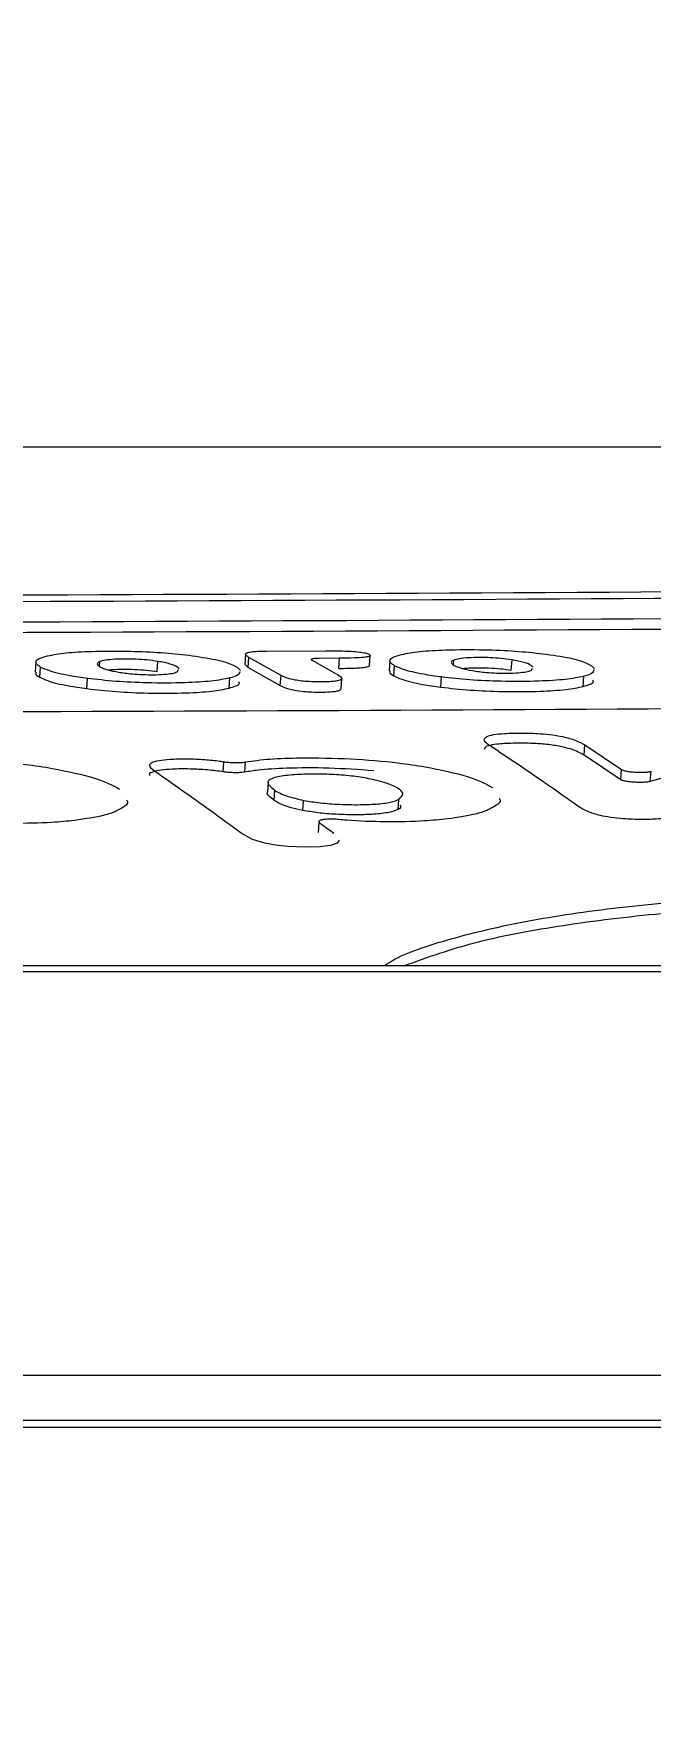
# Model space of a CAD drawing. Header units: millimetres. Extents: x -7735 to 7893, y -6545 to 6034.
# Drawn here: x 4776.03 to 4787.84, y 623.75 to 656.04 of the extents above; entities that cross this region are included whole.
import ezdxf

# ---------------------------------------------------------------- set-up
doc = ezdxf.new("R2010")
doc.units = ezdxf.units.MM
doc.layers.add('DIKOM_ОБЪЕКТ', color=7, linetype='Continuous')
doc.layers.add('DIKOM_РАЗМЕР_ОБЪЕКТА', color=7, linetype='Continuous')
doc.styles.add('style1', font='arial.ttf', dxfattribs={"width": 0.8})
doc.dimstyles.new('1-50', dxfattribs={"dimtxt": 300, "dimasz": 200, "dimexe": 100, "dimexo": 0, "dimgap": 100, "dimtad": 1, "dimtxsty": 'style1', "dimcen": 200, "dimclrd": 7, "dimclre": 7, "dimclrt": 7, "dimadec": 1, "dimazin": 2, "dimtfac": 1, "dimtmove": 0, "dimatfit": 2, "dimfxl": 0, "dimlwd": 25, "dimlwe": 18, "dimarcsym": 0})

# ---------------------------------------------------------------- blocks, each defined once
blk = doc.blocks.new('*D0')
at = {"layer": 'Defpoints', "color": 0, "transparency": 16777216}
for p in [(5893.216, 882.098), (-4595.736, 266.125), (5893.216, -5840.173)]:
    blk.add_point(p, dxfattribs=at)
at = {"layer": 'DIKOM_РАЗМЕР_ОБЪЕКТА', "color": 7, "lineweight": 18, "transparency": 16777216}
for p, q in [((5893.216, 882.098), (5893.216, -5940.173)), ((-4595.736, 266.125), (-4595.736, -5940.173))]:
    blk.add_line(p, q, dxfattribs=at)
at = {"layer": 'DIKOM_РАЗМЕР_ОБЪЕКТА', "color": 7, "lineweight": 25, "transparency": 16777216}
blk.add_line((-4395.736, -5840.173), (5693.216, -5840.173), dxfattribs=at)
at = {"layer": 'DIKOM_РАЗМЕР_ОБЪЕКТА', "color": 7, "transparency": 16777216}
for points in [[(-4395.736, -5806.84), (-4395.736, -5873.507), (-4595.736, -5840.173)], [(5693.216, -5806.84), (5693.216, -5873.507), (5893.216, -5840.173)]]:
    blk.add_solid(points, dxfattribs=at)
at = {"layer": 'DIKOM_РАЗМЕР_ОБЪЕКТА', "color": 7, "transparency": 16777216, "insert": (648.74, -5587.002), "char_height": 300, "attachment_point": 5, "style": 'style1'}
blk.add_mtext('10450', dxfattribs=at)

msp = doc.modelspace()

# ---------------------------------------------------------------- linework, layer by layer
at = {"layer": 'DIKOM_ОБЪЕКТ', "color": 7, "linetype": 'Continuous', "lineweight": 15}
for p, q in [((4898.899, 648.125), (4660.813, 648.125)), ((4776.068, 644.01), (4776.054, 643.815)), ((4777.284, 643.929), (4777.291, 644.017)), ((4778.392, 643.826), (4778.406, 644.021)), ((4780.085, 644.158), (4780.071, 643.964)), ((4780.073, 643.964), (4780.134, 643.903)), ((4780.134, 643.903), (4780.148, 644.097)), ((4780.763, 643.754), (4780.148, 644.097)), ((4780.48, 644.22), (4781.623, 644.225)), ((4781.346, 644.049), (4781.865, 643.758)), ((4781.886, 644.082), (4781.493, 644.08)), ((4781.872, 643.887), (4781.886, 644.082)), ((4782.459, 643.941), (4782.473, 644.135)), ((4782.849, 644.036), (4782.835, 643.842)), ((4784.066, 643.957), (4784.072, 644.045)), ((4785.173, 643.856), (4785.188, 644.05)), ((4776.144, 643.717), (4776.158, 643.911)), ((4777.042, 643.5), (4777.056, 643.695)), ((4778.771, 643.82), (4778.801, 643.864)), ((4779.767, 643.509), (4779.781, 643.704)), ((4780.134, 643.903), (4780.749, 643.559)), ((4780.749, 643.559), (4780.763, 643.754)), ((4781.915, 643.499), (4781.929, 643.693)), ((4782.926, 643.744), (4782.939, 643.938)), ((4783.824, 643.528), (4783.838, 643.723)), ((4785.553, 643.85), (4785.583, 643.895)), ((4786.549, 643.541), (4786.563, 643.736)), ((4786.569, 642.227), (4786.583, 642.421)), ((4786.583, 642.421), (4787.287, 641.951)), ((4779.656, 641.907), (4779.67, 642.101)), ((4780.07, 641.902), (4780.084, 642.096)), ((4787.273, 641.757), (4786.569, 642.227)), ((4780.515, 641.709), (4780.501, 641.515)), ((4787.273, 641.757), (4787.287, 641.951)), ((4788.559, 641.924), (4787.837, 641.722)), ((4787.837, 641.722), (4787.851, 641.916)), ((4780.629, 641.36), (4780.643, 641.554)), ((4781.182, 641.168), (4781.196, 641.361)), ((4783.004, 641.185), (4783.018, 641.379)), ((4781.482, 640.747), (4781.496, 640.94)), ((4781.496, 640.94), (4781.776, 640.733)), ((4830.644, 638.191), (4765.452, 638.191)), ((4830.742, 638.077), (4765.602, 638.077)), ((4658.591, 630.356), (4936.9, 630.356)), ((4936.899, 629.489), (4659.227, 629.489)), ((4936.899, 629.354), (4659.485, 629.354))]:
    msp.add_line(p, q, dxfattribs=at)
at = {"layer": 'DIKOM_ОБЪЕКТ', "color": 7, "linetype": 'Continuous', "lineweight": 15, "flags": 128}
msp.add_lwpolyline([(4781.877, 640.597), (4781.878, 640.596), (4781.839, 640.542), (4781.709, 640.496), (4781.514, 640.472), (4781.224, 640.464), (4780.896, 640.476), (4780.656, 640.501), (4780.452, 640.539), (4780.218, 640.611), (4780, 640.73), (4780, 640.73)], dxfattribs=at)
at = {"layer": 'DIKOM_ОБЪЕКТ', "color": 7, "linetype": 'Continuous', "lineweight": 15}
for points, knots in [([(4835.851, 645.749), (4809.82, 645.5), (4757.755, 645.003), (4705.762, 645.509), (4679.763, 645.762)], [0, 0, 0, 0, 0.4999606, 1, 1, 1, 1]), ([(4836.119, 645.636), (4810.088, 645.381), (4758.022, 644.872), (4706.03, 645.39), (4680.032, 645.648)], [0, 0, 0, 0, 0.499958, 1, 1, 1, 1]), ([(4836.924, 645.28), (4810.892, 645.008), (4758.824, 644.464), (4706.834, 645.017), (4680.837, 645.294)], [0, 0, 0, 0, 0.499953, 1, 1, 1, 1]), ([(4680.822, 645.099), (4706.815, 644.822), (4758.805, 644.269), (4810.873, 644.813), (4836.91, 645.085)], [0, 0, 0, 0, 0.499954, 1, 1, 1, 1]), ([(4776.158, 643.911), (4776.126, 643.933), (4776.042, 643.99), (4776.077, 644.067), (4776.232, 644.111), (4776.292, 644.129)], [0, 0, 0, 0, 0.272828, 0.718092, 1, 1, 1, 1]), ([(4776.292, 644.129), (4776.399, 644.149), (4776.612, 644.189), (4777.179, 644.22), (4777.816, 644.222), (4778.477, 644.195), (4778.825, 644.157), (4778.997, 644.139)], [0, 0, 0, 0, 0.191475, 0.383475, 0.626914, 0.815995, 1, 1, 1, 1]), ([(4777.291, 644.017), (4777.275, 644.008), (4777.244, 643.991), (4777.238, 643.958), (4777.275, 643.933), (4777.297, 643.917)], [0, 0, 0, 0, 0.278849, 0.55391, 1, 1, 1, 1]), ([(4778.406, 644.021), (4778.338, 644.031), (4778.214, 644.049), (4777.99, 644.064), (4777.775, 644.068), (4777.564, 644.064), (4777.383, 644.046), (4777.322, 644.027), (4777.291, 644.017)], [0, 0, 0, 0, 0.185214, 0.334909, 0.484487, 0.646113, 0.820295, 1, 1, 1, 1]), ([(4778.812, 643.88), (4778.789, 643.901), (4778.746, 643.942), (4778.582, 643.99), (4778.447, 644.014), (4778.406, 644.021)], [0, 0, 0, 0, 0.426721, 0.826528, 1, 1, 1, 1]), ([(4778.997, 644.139), (4779.179, 644.112), (4779.542, 644.059), (4779.878, 643.955), (4779.951, 643.884), (4779.989, 643.847)], [0, 0, 0, 0, 0.324062, 0.647627, 1, 1, 1, 1]), ([(4780.148, 644.097), (4780.116, 644.118), (4780.069, 644.148), (4780.099, 644.185), (4780.179, 644.206), (4780.316, 644.218), (4780.425, 644.219), (4780.48, 644.22)], [0, 0, 0, 0, 0.37107, 0.53623, 0.703176, 0.847483, 1, 1, 1, 1]), ([(4781.493, 644.08), (4781.471, 644.08), (4781.427, 644.079), (4781.376, 644.073), (4781.344, 644.066), (4781.335, 644.057), (4781.343, 644.051), (4781.346, 644.049)], [0, 0, 0, 0, 0.212347, 0.424807, 0.63847, 0.853447, 1, 1, 1, 1]), ([(4781.623, 644.225), (4781.743, 644.225), (4781.917, 644.224), (4782.152, 644.213), (4782.3, 644.198), (4782.409, 644.177), (4782.468, 644.152), (4782.482, 644.128), (4782.431, 644.11), (4782.329, 644.095), (4782.144, 644.085), (4781.98, 644.083), (4781.886, 644.082)], [0, 0, 0, 0, 0.184451, 0.267718, 0.351722, 0.424201, 0.513789, 0.607992, 0.67416, 0.740092, 0.851522, 1, 1, 1, 1]), ([(4782.939, 643.938), (4782.907, 643.96), (4782.823, 644.016), (4782.858, 644.093), (4783.013, 644.138), (4783.073, 644.155)], [0, 0, 0, 0, 0.272834, 0.718048, 1, 1, 1, 1]), ([(4783.073, 644.155), (4783.18, 644.176), (4783.394, 644.216), (4783.96, 644.248), (4784.598, 644.25), (4785.258, 644.224), (4785.607, 644.187), (4785.778, 644.169)], [0, 0, 0, 0, 0.191527, 0.383374, 0.626936, 0.815851, 1, 1, 1, 1]), ([(4784.072, 644.045), (4784.056, 644.036), (4784.025, 644.019), (4784.02, 643.986), (4784.056, 643.961), (4784.079, 643.946)], [0, 0, 0, 0, 0.2788692, 0.5539083, 1, 1, 1, 1]), ([(4785.188, 644.05), (4785.119, 644.06), (4784.995, 644.078), (4784.771, 644.093), (4784.556, 644.097), (4784.346, 644.092), (4784.164, 644.075), (4784.103, 644.055), (4784.072, 644.045)], [0, 0, 0, 0, 0.185514, 0.3352, 0.484422, 0.646029, 0.820218, 1, 1, 1, 1]), ([(4784.079, 643.946), (4784.098, 643.936), (4784.137, 643.917), (4784.242, 643.882), (4784.358, 643.859), (4784.431, 643.845)], [0, 0, 0, 0, 0.273153, 0.546511, 1, 1, 1, 1]), ([(4785.594, 643.91), (4785.571, 643.931), (4785.527, 643.972), (4785.363, 644.02), (4785.229, 644.043), (4785.188, 644.05)], [0, 0, 0, 0, 0.426722, 0.826579, 1, 1, 1, 1]), ([(4785.778, 644.169), (4785.96, 644.143), (4786.323, 644.091), (4786.66, 643.987), (4786.733, 643.916), (4786.771, 643.879)], [0, 0, 0, 0, 0.324042, 0.647586, 1, 1, 1, 1]), ([(4837.546, 643.672), (4824.909, 643.492), (4799.634, 643.132), (4761.744, 642.985), (4723.872, 643.144), (4698.643, 643.511), (4686.028, 643.694)], [0, 0, 0, 0, 0.249967, 0.49993, 0.749966, 1, 1, 1, 1]), ([(4776.075, 643.813), (4776.068, 643.805), (4776.04, 643.775), (4776.1, 643.742), (4776.144, 643.717)], [0, 0, 0, 0, 0.262437, 1, 1, 1, 1]), ([(4776.144, 643.717), (4776.189, 643.696), (4776.306, 643.639), (4776.613, 643.562), (4776.923, 643.517), (4777.042, 643.5)], [0, 0, 0, 0, 0.274322, 0.721806, 1, 1, 1, 1]), ([(4777.056, 643.695), (4776.938, 643.712), (4776.641, 643.754), (4776.329, 643.831), (4776.209, 643.888), (4776.158, 643.911)], [0, 0, 0, 0, 0.274825, 0.694995, 1, 1, 1, 1]), ([(4779.781, 643.704), (4779.673, 643.682), (4779.458, 643.639), (4778.891, 643.606), (4778.253, 643.604), (4777.587, 643.634), (4777.232, 643.675), (4777.056, 643.695)], [0, 0, 0, 0, 0.191396, 0.383196, 0.622285, 0.812683, 1, 1, 1, 1]), ([(4777.297, 643.917), (4777.316, 643.908), (4777.355, 643.888), (4777.46, 643.853), (4777.577, 643.83), (4777.649, 643.816)], [0, 0, 0, 0, 0.27312, 0.546536, 1, 1, 1, 1]), ([(4777.458, 643.858), (4777.484, 643.861), (4777.557, 643.869), (4777.734, 643.873), (4777.957, 643.871), (4778.198, 643.854), (4778.326, 643.836), (4778.392, 643.826)], [0, 0, 0, 0, 0.109788, 0.311882, 0.533907, 0.760716, 1, 1, 1, 1]), ([(4777.649, 643.816), (4777.732, 643.803), (4777.87, 643.783), (4778.115, 643.768), (4778.329, 643.765), (4778.533, 643.772), (4778.692, 643.791), (4778.745, 643.81), (4778.771, 643.82)], [0, 0, 0, 0, 0.219851, 0.366292, 0.51201, 0.678098, 0.835814, 1, 1, 1, 1]), ([(4779.767, 643.509), (4779.861, 643.537), (4779.986, 643.575), (4779.962, 643.62), (4779.956, 643.631)], [0, 0, 0, 0, 0.752225, 1, 1, 1, 1]), ([(4779.974, 643.825), (4779.969, 643.799), (4779.96, 643.755), (4779.834, 643.719), (4779.781, 643.704)], [0, 0, 0, 0, 0.583037, 1, 1, 1, 1]), ([(4781.865, 643.758), (4781.898, 643.736), (4781.945, 643.704), (4781.914, 643.665), (4781.836, 643.643), (4781.692, 643.63), (4781.509, 643.626), (4781.317, 643.631), (4781.151, 643.645), (4781.002, 643.668), (4780.859, 643.705), (4780.798, 643.736), (4780.763, 643.754)], [0, 0, 0, 0, 0.188732, 0.270278, 0.3527, 0.424369, 0.511584, 0.603432, 0.66939, 0.735303, 0.845421, 1, 1, 1, 1]), ([(4781.872, 643.887), (4781.989, 643.889), (4782.16, 643.891), (4782.348, 643.904), (4782.44, 643.92), (4782.459, 643.934), (4782.459, 643.941), (4782.459, 643.941)], [0, 0, 0, 0, 0.434764, 0.630427, 0.828523, 0.99893, 1, 1, 1, 1]), ([(4782.857, 643.84), (4782.85, 643.832), (4782.822, 643.802), (4782.882, 643.768), (4782.926, 643.744)], [0, 0, 0, 0, 0.262425, 1, 1, 1, 1]), ([(4782.926, 643.744), (4782.97, 643.722), (4783.088, 643.666), (4783.394, 643.59), (4783.705, 643.545), (4783.824, 643.528)], [0, 0, 0, 0, 0.274365, 0.721868, 1, 1, 1, 1]), ([(4783.838, 643.723), (4783.72, 643.739), (4783.422, 643.782), (4783.11, 643.858), (4782.99, 643.914), (4782.939, 643.938)], [0, 0, 0, 0, 0.274989, 0.695109, 1, 1, 1, 1]), ([(4786.563, 643.736), (4786.456, 643.714), (4786.24, 643.671), (4785.673, 643.637), (4785.035, 643.634), (4784.369, 643.663), (4784.014, 643.703), (4783.838, 643.723)], [0, 0, 0, 0, 0.191349, 0.383115, 0.622167, 0.812692, 1, 1, 1, 1]), ([(4784.24, 643.886), (4784.266, 643.889), (4784.339, 643.898), (4784.515, 643.902), (4784.739, 643.9), (4784.979, 643.884), (4785.107, 643.865), (4785.173, 643.856)], [0, 0, 0, 0, 0.109113, 0.311018, 0.533755, 0.760369, 1, 1, 1, 1]), ([(4784.431, 643.845), (4784.514, 643.832), (4784.652, 643.812), (4784.896, 643.797), (4785.111, 643.795), (4785.314, 643.802), (4785.474, 643.822), (4785.526, 643.841), (4785.553, 643.85)], [0, 0, 0, 0, 0.21987, 0.36598, 0.51202, 0.678101, 0.835804, 1, 1, 1, 1]), ([(4786.549, 643.541), (4786.643, 643.569), (4786.768, 643.607), (4786.743, 643.652), (4786.737, 643.663)], [0, 0, 0, 0, 0.75215, 1, 1, 1, 1]), ([(4786.756, 643.857), (4786.75, 643.832), (4786.741, 643.787), (4786.616, 643.751), (4786.563, 643.736)], [0, 0, 0, 0, 0.583445, 1, 1, 1, 1]), ([(4777.042, 643.5), (4777.226, 643.479), (4777.594, 643.438), (4778.273, 643.409), (4778.911, 643.413), (4779.459, 643.447), (4779.666, 643.489), (4779.767, 643.509)], [0, 0, 0, 0, 0.194838, 0.390157, 0.628686, 0.818593, 1, 1, 1, 1]), ([(4780.749, 643.559), (4780.793, 643.537), (4780.857, 643.506), (4781.023, 643.467), (4781.178, 643.446), (4781.367, 643.434), (4781.562, 643.432), (4781.737, 643.439), (4781.848, 643.455), (4781.907, 643.475), (4781.907, 643.491), (4781.907, 643.499)], [0, 0, 0, 0, 0.23097, 0.332428, 0.434918, 0.523817, 0.633439, 0.748076, 0.828384, 0.908419, 1, 1, 1, 1]), ([(4783.824, 643.528), (4784.008, 643.508), (4784.376, 643.467), (4785.055, 643.439), (4785.693, 643.444), (4786.241, 643.478), (4786.448, 643.521), (4786.549, 643.541)], [0, 0, 0, 0, 0.1948449, 0.3901673, 0.6288362, 0.8185999, 1, 1, 1, 1]), ([(4784.758, 642.41), (4784.706, 642.45), (4784.631, 642.508), (4784.681, 642.58), (4784.813, 642.621), (4785.057, 642.645), (4785.367, 642.652), (4785.693, 642.643), (4785.968, 642.616), (4786.21, 642.574), (4786.433, 642.507), (4786.529, 642.452), (4786.583, 642.421)], [0, 0, 0, 0, 0.182818, 0.266431, 0.350949, 0.42348, 0.514869, 0.610807, 0.677006, 0.743069, 0.855817, 1, 1, 1, 1]), ([(4786.569, 642.227), (4786.498, 642.267), (4786.395, 642.325), (4786.127, 642.394), (4785.873, 642.433), (4785.562, 642.454), (4785.241, 642.457), (4784.95, 642.445), (4784.761, 642.416), (4784.657, 642.379), (4784.656, 642.349), (4784.655, 642.333)], [0, 0, 0, 0, 0.2251516, 0.326448, 0.4287424, 0.517012, 0.6268243, 0.7424889, 0.8242255, 0.9058435, 1, 1, 1, 1]), ([(4786.447, 641.251), (4786.248, 641.392), (4785.685, 641.794), (4785.122, 642.168), (4784.758, 642.41)], [0, 0, 0, 0, 0.3536158, 1, 1, 1, 1]), ([(4772.943, 642.073), (4773.09, 642.094), (4773.383, 642.136), (4774.091, 642.155), (4774.943, 642.139), (4775.783, 642.068), (4776.213, 642), (4776.381, 641.974)], [0, 0, 0, 0, 0.1701819, 0.3395012, 0.5935173, 0.8418024, 1, 1, 1, 1]), ([(4778.347, 641.912), (4778.296, 641.953), (4778.221, 642.013), (4778.273, 642.087), (4778.405, 642.128), (4778.646, 642.153), (4778.952, 642.16), (4779.291, 642.147), (4779.53, 642.122), (4779.642, 642.105), (4779.67, 642.101)], [0, 0, 0, 0, 0.256464, 0.372706, 0.490206, 0.591368, 0.71994, 0.851367, 0.962985, 1, 1, 1, 1]), ([(4779.67, 642.101), (4779.701, 642.097), (4779.762, 642.089), (4779.867, 642.083), (4779.967, 642.083), (4780.04, 642.089), (4780.073, 642.094), (4780.084, 642.096)], [0, 0, 0, 0, 0.222105, 0.44384, 0.666352, 0.887938, 1, 1, 1, 1]), ([(4780.084, 642.096), (4780.231, 642.117), (4780.524, 642.16), (4781.232, 642.18), (4782.083, 642.166), (4782.924, 642.097), (4783.354, 642.029), (4783.522, 642.003)], [0, 0, 0, 0, 0.170217, 0.3394978, 0.5934556, 0.8418128, 1, 1, 1, 1]), ([(4776.381, 641.974), (4776.677, 641.914), (4777.268, 641.795), (4777.537, 641.649), (4777.671, 641.577)], [0, 0, 0, 0, 0.500654, 1, 1, 1, 1]), ([(4779.656, 641.907), (4779.559, 641.92), (4779.362, 641.947), (4779.01, 641.965), (4778.701, 641.962), (4778.453, 641.943), (4778.297, 641.908), (4778.228, 641.871), (4778.244, 641.845), (4778.248, 641.838)], [0, 0, 0, 0, 0.166232, 0.333594, 0.513391, 0.645978, 0.779117, 0.940008, 1, 1, 1, 1]), ([(4780, 640.73), (4779.805, 640.874), (4779.255, 641.282), (4778.703, 641.665), (4778.347, 641.912)], [0, 0, 0, 0, 0.354211, 1, 1, 1, 1]), ([(4780.07, 641.902), (4780.052, 641.899), (4780.011, 641.893), (4779.924, 641.889), (4779.822, 641.89), (4779.728, 641.897), (4779.677, 641.904), (4779.656, 641.907)], [0, 0, 0, 0, 0.178389, 0.399817, 0.621672, 0.844057, 1, 1, 1, 1]), ([(4782.538, 641.928), (4782.252, 641.948), (4781.688, 641.986), (4780.919, 641.982), (4780.371, 641.951), (4780.151, 641.915), (4780.07, 641.902)], [0, 0, 0, 0, 0.31619, 0.622893, 0.860612, 1, 1, 1, 1]), ([(4780.647, 641.798), (4780.603, 641.782), (4780.492, 641.742), (4780.517, 641.655), (4780.6, 641.589), (4780.643, 641.554)], [0, 0, 0, 0, 0.232004, 0.596344, 1, 1, 1, 1]), ([(4782.441, 641.776), (4782.336, 641.794), (4782.125, 641.831), (4781.744, 641.86), (4781.366, 641.866), (4780.997, 641.854), (4780.763, 641.825), (4780.665, 641.802), (4780.647, 641.798)], [0, 0, 0, 0, 0.188155, 0.377852, 0.541546, 0.737552, 0.952116, 1, 1, 1, 1]), ([(4783.018, 641.379), (4783.057, 641.415), (4783.146, 641.498), (4782.969, 641.626), (4782.697, 641.722), (4782.497, 641.764), (4782.441, 641.776)], [0, 0, 0, 0, 0.283259, 0.638448, 0.898207, 1, 1, 1, 1]), ([(4783.522, 642.003), (4783.818, 641.944), (4784.409, 641.826), (4784.679, 641.681), (4784.813, 641.608)], [0, 0, 0, 0, 0.500603, 1, 1, 1, 1]), ([(4787.837, 641.722), (4787.831, 641.721), (4787.807, 641.715), (4787.749, 641.707), (4787.655, 641.703), (4787.551, 641.705), (4787.449, 641.714), (4787.361, 641.727), (4787.301, 641.742), (4787.281, 641.753), (4787.273, 641.757)], [0, 0, 0, 0, 0.050123, 0.191816, 0.333369, 0.474309, 0.615318, 0.757354, 0.899084, 1, 1, 1, 1]), ([(4787.287, 641.951), (4787.29, 641.949), (4787.304, 641.941), (4787.346, 641.927), (4787.427, 641.912), (4787.525, 641.902), (4787.63, 641.897), (4787.729, 641.899), (4787.806, 641.905), (4787.837, 641.913), (4787.851, 641.916)], [0, 0, 0, 0, 0.045027, 0.187697, 0.329831, 0.472128, 0.614209, 0.75504, 0.896463, 1, 1, 1, 1]), ([(4777.802, 641.366), (4777.811, 641.355), (4777.85, 641.306), (4777.783, 641.26), (4777.73, 641.225)], [0, 0, 0, 0, 0.218827, 1, 1, 1, 1]), ([(4780.629, 641.36), (4780.595, 641.388), (4780.534, 641.438), (4780.486, 641.491), (4780.503, 641.513), (4780.504, 641.515)], [0, 0, 0, 0, 0.531086, 0.971061, 1, 1, 1, 1]), ([(4781.182, 641.168), (4781.104, 641.185), (4780.959, 641.216), (4780.763, 641.281), (4780.681, 641.329), (4780.629, 641.36)], [0, 0, 0, 0, 0.291365, 0.543926, 1, 1, 1, 1]), ([(4780.643, 641.554), (4780.674, 641.534), (4780.736, 641.496), (4780.9, 641.429), (4781.085, 641.387), (4781.196, 641.361)], [0, 0, 0, 0, 0.290006, 0.571715, 1, 1, 1, 1]), ([(4781.196, 641.361), (4781.3, 641.344), (4781.507, 641.309), (4781.914, 641.28), (4782.312, 641.275), (4782.673, 641.293), (4782.905, 641.331), (4782.984, 641.364), (4783.018, 641.379)], [0, 0, 0, 0, 0.167128, 0.335002, 0.539577, 0.706865, 0.874953, 1, 1, 1, 1]), ([(4784.944, 641.398), (4784.952, 641.387), (4784.991, 641.338), (4784.923, 641.292), (4784.871, 641.257)], [0, 0, 0, 0, 0.219291, 1, 1, 1, 1]), ([(4777.73, 641.225), (4777.687, 641.198), (4777.601, 641.144), (4777.329, 641.053), (4777.013, 641.006), (4776.809, 640.976)], [0, 0, 0, 0, 0.2649677, 0.5262918, 1, 1, 1, 1]), ([(4783.004, 641.185), (4782.954, 641.165), (4782.854, 641.126), (4782.564, 641.092), (4782.208, 641.082), (4781.837, 641.089), (4781.466, 641.119), (4781.275, 641.152), (4781.182, 641.168)], [0, 0, 0, 0, 0.174012, 0.349427, 0.50323, 0.689626, 0.848773, 1, 1, 1, 1]), ([(4783.044, 641.274), (4783.054, 641.251), (4783.067, 641.22), (4783.018, 641.192), (4783.004, 641.185)], [0, 0, 0, 0, 0.726345, 1, 1, 1, 1]), ([(4784.871, 641.257), (4784.828, 641.23), (4784.742, 641.176), (4784.47, 641.083), (4784.154, 641.036), (4783.95, 641.005)], [0, 0, 0, 0, 0.264992, 0.526269, 1, 1, 1, 1]), ([(4788.271, 641.262), (4788.324, 641.218), (4788.399, 641.154), (4788.348, 641.074), (4788.218, 641.027), (4787.978, 641), (4787.672, 640.992), (4787.351, 641.002), (4787.074, 641.032), (4786.83, 641.078), (4786.6, 641.153), (4786.503, 641.215), (4786.447, 641.251)], [0, 0, 0, 0, 0.184911, 0.267531, 0.351053, 0.423141, 0.512604, 0.606937, 0.673868, 0.740649, 0.85056, 1, 1, 1, 1]), ([(4776.809, 640.976), (4776.667, 640.961), (4776.313, 640.926), (4775.645, 640.914), (4775.067, 640.938), (4774.775, 640.964), (4774.721, 640.968)], [0, 0, 0, 0, 0.241016, 0.602021, 0.925041, 1, 1, 1, 1]), ([(4781.861, 640.994), (4781.827, 640.997), (4781.759, 641.001), (4781.658, 641), (4781.573, 640.993), (4781.511, 640.98), (4781.481, 640.963), (4781.486, 640.949), (4781.495, 640.941), (4781.496, 640.94)], [0, 0, 0, 0, 0.1623398, 0.3250522, 0.4876451, 0.6505253, 0.8134294, 0.9768093, 1, 1, 1, 1]), ([(4783.95, 641.005), (4783.809, 640.991), (4783.455, 640.955), (4782.786, 640.942), (4782.208, 640.964), (4781.916, 640.989), (4781.861, 640.994)], [0, 0, 0, 0, 0.240973, 0.60189, 0.925057, 1, 1, 1, 1]), ([(4806.279, 638.191), (4805.99, 638.269), (4805.122, 638.503), (4803.381, 638.821), (4801.15, 639.143), (4798.763, 639.381), (4796.313, 639.539), (4793.862, 639.61), (4791.483, 639.598), (4789.245, 639.499), (4787.207, 639.317), (4785.423, 639.055), (4783.975, 638.71), (4783.079, 638.418), (4782.794, 638.224), (4782.745, 638.191)], [0, 0, 0, 0, 0.042772, 0.128257, 0.213745, 0.299273, 0.384794, 0.47024, 0.555671, 0.640982, 0.726298, 0.811615, 0.896935, 0.982344, 1, 1, 1, 1]), ([(4783.114, 638.191), (4783.564, 638.355), (4784.389, 638.656), (4786.132, 638.979), (4788.018, 639.211), (4790.153, 639.357), (4792.456, 639.42), (4794.872, 639.397), (4797.325, 639.29), (4799.753, 639.098), (4802.076, 638.825), (4804.017, 638.523), (4805.061, 638.285), (4805.474, 638.191)], [0, 0, 0, 0, 0.110225, 0.202411, 0.294577, 0.386764, 0.478941, 0.571044, 0.663157, 0.755284, 0.847421, 0.939703, 1, 1, 1, 1])]:
    msp.add_open_spline(points, degree=3, knots=knots, dxfattribs=at)

# ---------------------------------------------------------------- dimensions: what is measured, and where the dimension line sits
at = {"layer": 'DIKOM_РАЗМЕР_ОБЪЕКТА'}
dim = msp.add_linear_dim(base=(5893.216, -5840.173), p1=(-4595.736, 266.125), p2=(5893.216, 882.098), text='10450', dimstyle='1-50', dxfattribs=at)
dim.commit()
dim.dimension.update_dxf_attribs({"geometry": '*D0', "text_midpoint": (648.74, -5840.173), "dimtype": 160})

doc.saveas('drawing.dxf')
